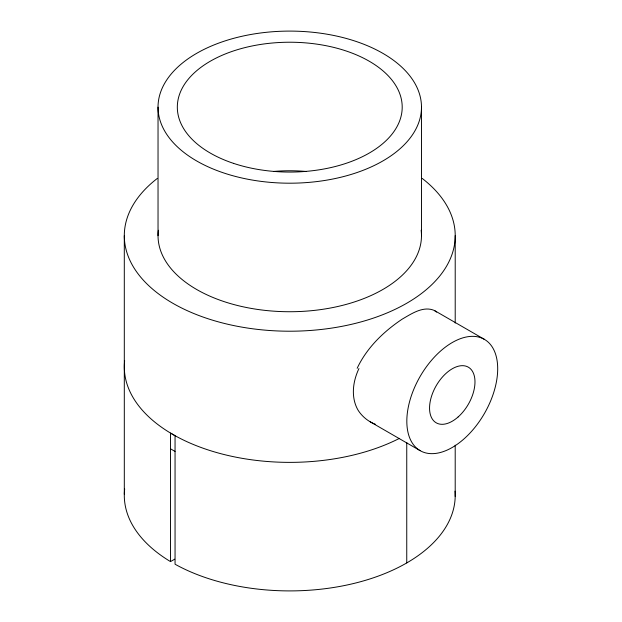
<?xml version="1.0" encoding="UTF-8"?>
<svg xmlns="http://www.w3.org/2000/svg" width="622" height="622" viewBox="0 0 622 622"><rect width="100%" height="100%" fill="white"/><g stroke="black" fill="none" stroke-linecap="round" stroke-linejoin="round"><path stroke-width="0.93" d="M455.203 496.465L455.203 445.165M455.211 323.051L455.211 235.621M357.16 368.294C366.77 347.807 383.626 331.542 402.247 319.109C411.616 313.713 423.302 305.643 434.436 310.51L484.39 339.355A64.253 37.095 -60 0 1 464.02 438.883A64.253 37.095 -60 0 1 408.374 406.757A64.253 37.095 -60 0 1 484.39 339.355M124.672 488.985A165.452 95.524 0 0 0 170.514 561.604L174.72 559.17M375.447 424.297C368.535 421.708 362.509 416.872 358.412 410.738A60.692 43.501 -40.2 0 1 358.948 368.551M370.222 421.833L420.138 450.647M170.514 448.804L175.054 451.432M434.436 310.51L436.512 312.065M421.483 107.147A131.724 76.047 0 0 1 223.897 173.009A131.724 76.047 0 0 1 223.897 41.285A131.724 76.047 0 0 1 421.483 107.147L421.483 235.684M406.749 442.421L406.749 562.926M170.514 561.604L170.514 433.067L175.054 435.688L175.054 564.224A165.452 95.524 0 0 0 357.914 582.425A165.452 95.524 0 0 0 455.047 491.147M158.035 107.147L158.035 235.684M124.299 235.746L124.314 494.296M399.472 438.347A165.452 95.524 0 0 1 217.07 452.661A165.452 95.524 0 0 1 124.641 360.752M422.151 178.39A165.452 95.524 0 0 1 401.136 306.327A165.452 95.524 0 0 1 178.545 306.413A165.452 95.524 0 0 1 157.242 178.491M421.141 230.257A131.724 76.047 0 0 1 289.759 311.731A131.724 76.047 0 0 1 158.369 230.257M273.944 171.408A112.442 64.921 0 0 1 305.938 171.439M233.538 163.368A112.442 64.921 0 0 0 402.201 107.147A112.442 64.921 0 0 0 233.538 50.926A112.442 64.921 0 0 0 233.538 163.368M458.142 416.942A32.126 18.551 -60 0 0 468.327 367.174A32.126 18.551 -60 0 0 430.323 400.879A32.126 18.551 -60 0 0 458.142 416.942"/></g></svg>
